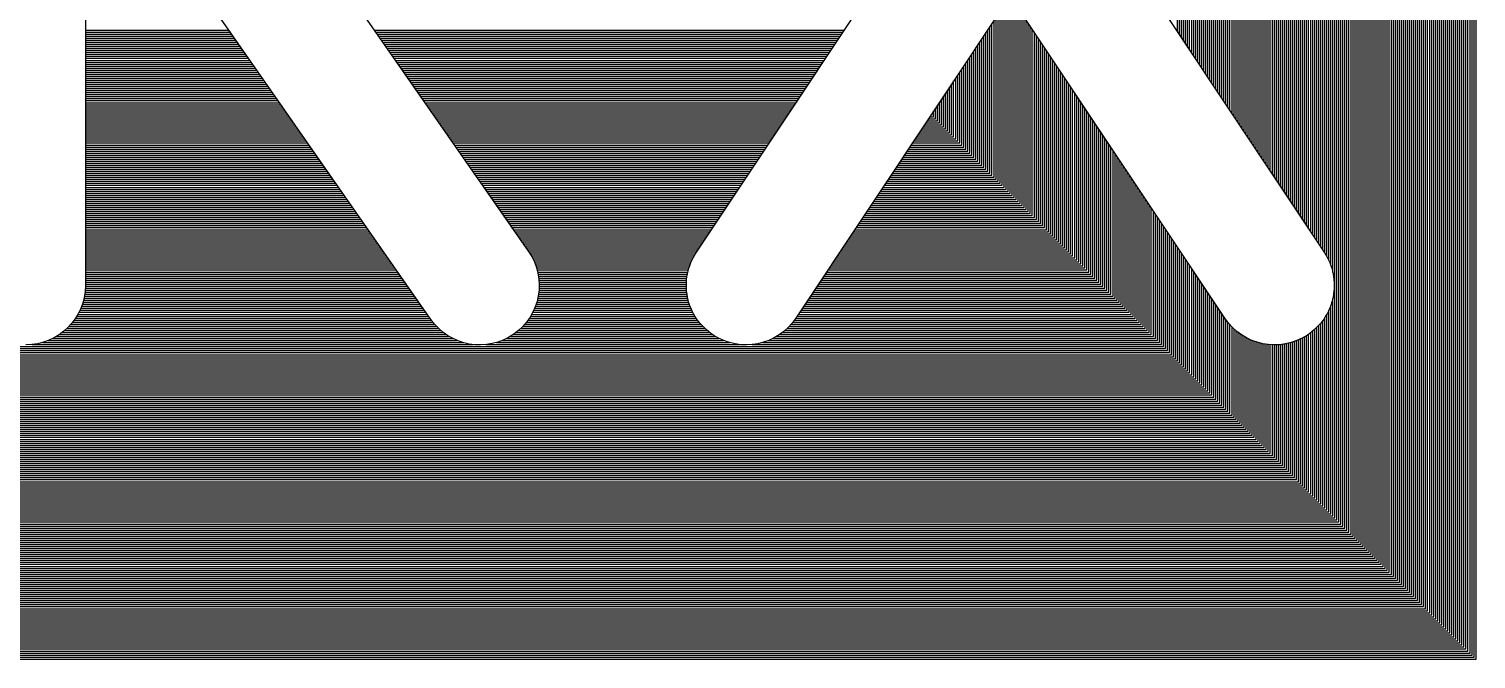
# Model space of a CAD drawing. Extents: x 0 to 5.72, y -4.73 to 0.03.
# Drawn here: x 3.898 to 5.721, y -2.032 to -1.238 of the extents above; entities that cross this region are included whole.
import ezdxf

# ---------------------------------------------------------------- set-up
doc = ezdxf.new("R2010")
doc.units = 0
doc.layers.get('0').update_dxf_attribs({"linetype": 'CONTINUOUS'})
doc.layers.add('Layer_1', color=7, linetype='CONTINUOUS')

msp = doc.modelspace()

# ---------------------------------------------------------------- linework, layer by layer
at = {"color": 7}
msp.add_lwpolyline([(0, 0.0197), (0, -2.032371), (5.72058, -2.032371), (5.72058, 0.0197)], close=True, dxfattribs=at)
for points in [[(4.738728, -1.519741), (5.044135, -1.060857), (4.738728, -0.601968)], [(5.529376, -0.601968), (5.223972, -1.060857), (5.529376, -1.519741)], [(4.404382, -1.604493), (4.093807, -1.15904), (3.969265, -1.15904), (3.969265, -1.561602)], [(4.27674, -1.15904), (4.527372, -1.518709)], [(5.404322, -1.602943), (5.134051, -1.196764), (4.863785, -1.602943)]]:
    msp.add_lwpolyline(points, dxfattribs=at)
for points in [[(4.527372, -1.518709), (4.551045, -1.552676), (4.542717, -1.5994), (4.508766, -1.623096)], [(4.727573, -1.576349), (4.723594, -1.556747), (4.72761, -1.536368), (4.738728, -1.519741)], [(5.529376, -1.519741), (5.540494, -1.536367), (5.54451, -1.556746), (5.540532, -1.576348)], [(3.969265, -1.561602), (3.969227, -1.602969), (3.935702, -1.636494), (3.894335, -1.636532)], [(4.759916, -1.624127), (4.743196, -1.613151), (4.731552, -1.59595), (4.727573, -1.576349)], [(5.540532, -1.576348), (5.536554, -1.59595), (5.524911, -1.61315), (5.50819, -1.624127)], [(4.863785, -1.602943), (4.840938, -1.637455), (4.794453, -1.646935), (4.759916, -1.624127)], [(5.50819, -1.624127), (5.473653, -1.646935), (5.427169, -1.637455), (5.404322, -1.602943)], [(4.508766, -1.623096), (4.474801, -1.646768), (4.428079, -1.638441), (4.404382, -1.604493)]]:
    msp.add_open_spline(points, degree=3, dxfattribs=at)
at = {"layer": 'Layer_1', "color": 4}
for points in [[(0, -2.032371), (5.720587, -2.032371), (5.720587, -2.032371), (5.720587, -2.032371), (5.720587, -2.032371), (5.720587, -2.032371), (5.720587, 0.0197), (5.720587, 0.0197), (5.720587, 0.0197), (0, 0.0197)], [(0, -2.029831), (5.718047, -2.029831), (5.718047, 0.01716), (0.00254, 0.01716)], [(0.00254, -2.027291), (5.715507, -2.027291), (5.715507, 0.01462), (0.00508, 0.01462)], [(0.00508, -2.024751), (5.712967, -2.024751), (5.712967, 0.01208), (0.00762, 0.01208)], [(0.00762, -2.022211), (5.710427, -2.022211), (5.710427, 0.00954), (0.01016, 0.00954)], [(0.01016, -2.019671), (5.707887, -2.019671), (5.707887, 0.007), (0.0127, 0.007)], [(0.0127, -2.017131), (5.705347, -2.017131), (5.705347, 0.00446), (0.01524, 0.00446)], [(0.01524, -2.014591), (5.702807, -2.014591), (5.702807, 0.00192), (0.01778, 0.00192)], [(0.01778, -2.012051), (5.700267, -2.012051), (5.700267, -0.00062), (0.02032, -0.00062)], [(0.02032, -2.009511), (5.697728, -2.009511), (5.697728, -0.00316), (0.02286, -0.00316)], [(0.02286, -2.006971), (5.695188, -2.006971), (5.695188, -0.0057), (0.0254, -0.0057)], [(0.0254, -2.004431), (5.692648, -2.004431), (5.692648, -0.00824), (0.02794, -0.00824)], [(0.02794, -2.001891), (5.690108, -2.001891), (5.690108, -0.01078), (0.03048, -0.01078)], [(0.03048, -1.999351), (5.687568, -1.999351), (5.687568, -0.01332), (0.03302, -0.01332)], [(0.03302, -1.996811), (5.685028, -1.996811), (5.685028, -0.01586), (0.03556, -0.01586)], [(0.03556, -1.994271), (5.682488, -1.994271), (5.682488, -0.0184), (0.0381, -0.0184)], [(0.0381, -1.991731), (5.679948, -1.991731), (5.679948, -0.02094), (0.04064, -0.02094)], [(0.04064, -1.989191), (5.677408, -1.989191), (5.677408, -0.02348), (0.04318, -0.02348)], [(0.04318, -1.986651), (5.674868, -1.986651), (5.674868, -0.02602), (0.04572, -0.02602)], [(0.04572, -1.984111), (5.672328, -1.984111), (5.672328, -0.02856), (0.04826, -0.02856)], [(0.04826, -1.981571), (5.669788, -1.981571), (5.669788, -0.0311), (0.0508, -0.0311)], [(0.0508, -1.979031), (5.667248, -1.979031), (5.667248, -0.03364), (0.05334, -0.03364)], [(0.05334, -1.976491), (5.664708, -1.976491), (5.664708, -0.03618), (0.05588, -0.03618)], [(0.05588, -1.973951), (5.662168, -1.973951), (5.662168, -0.03872), (0.05842, -0.03872)], [(0.05842, -1.971411), (5.659628, -1.971411), (5.659628, -0.04126), (0.06096, -0.04126)], [(0.06096, -1.968871), (5.657088, -1.968871), (5.657088, -0.0438), (0.0635, -0.0438)], [(0.0635, -1.966331), (5.654548, -1.966331), (5.654548, -0.04634), (0.06604, -0.04634)], [(0.06604, -1.963791), (5.652008, -1.963791), (5.652008, -0.04888), (0.06858, -0.04888)], [(0.06858, -1.961251), (5.649468, -1.961251), (5.649468, -0.05142), (0.07112, -0.05142)], [(0.07112, -1.958711), (5.646928, -1.958711), (5.646928, -0.05396), (0.07366, -0.05396)], [(0.07366, -1.956171), (5.644388, -1.956171), (5.644388, -0.0565), (0.0762, -0.0565)], [(0.0762, -1.953631), (5.641848, -1.953631), (5.641848, -0.05904), (0.07874, -0.05904)], [(0.07874, -1.951091), (5.639308, -1.951091), (5.639308, -0.06158), (0.08128, -0.06158)], [(0.08128, -1.948551), (5.636768, -1.948551), (5.636768, -0.06412), (0.08382, -0.06412)], [(0.08382, -1.946011), (5.634228, -1.946011), (5.634228, -0.06666), (0.08636, -0.06666)], [(0.08636, -1.943471), (5.631688, -1.943471), (5.631688, -0.0692), (0.0889, -0.0692)], [(0.0889, -1.940931), (5.629148, -1.940931), (5.629148, -0.07174), (0.09144, -0.07174)], [(0.09144, -1.938391), (5.626608, -1.938391), (5.626608, -0.07428), (0.09398, -0.07428)], [(0.09398, -1.935851), (5.624068, -1.935851), (5.624068, -0.07682), (0.09652, -0.07682)], [(0.09652, -1.933311), (5.621528, -1.933311), (5.621528, -0.07936), (0.09906, -0.07936)], [(0.09906, -1.930771), (5.618988, -1.930771), (5.618988, -0.0819), (0.1016, -0.0819)], [(0.1016, -1.928231), (5.616448, -1.928231), (5.616448, -0.08444), (0.10414, -0.08444)], [(0.10414, -1.925691), (5.613908, -1.925691), (5.613908, -0.08698), (0.10668, -0.08698)], [(0.10668, -1.923151), (5.611368, -1.923151), (5.611368, -0.08952), (0.10922, -0.08952)], [(0.10922, -1.920611), (5.608828, -1.920611), (5.608828, -0.09206), (0.11176, -0.09206)], [(0.11176, -1.918071), (5.606288, -1.918071), (5.606288, -0.0946), (0.1143, -0.0946)], [(0.1143, -1.915531), (5.603748, -1.915531), (5.603748, -0.09714), (0.11684, -0.09714)], [(0.11684, -1.912991), (5.601208, -1.912991), (5.601208, -0.09968), (0.11938, -0.09968)], [(0.11938, -1.910451), (5.598668, -1.910451), (5.598668, -0.10222), (0.12192, -0.10222)], [(0.12192, -1.907911), (5.596128, -1.907911), (5.596128, -0.10476), (0.12446, -0.10476)], [(0.12446, -1.905371), (5.593588, -1.905371), (5.593588, -0.1073), (0.127, -0.1073)], [(0.127, -1.902831), (5.591048, -1.902831), (5.591048, -0.10984), (0.12954, -0.10984)], [(0.12954, -1.900291), (5.588508, -1.900291), (5.588508, -0.11238), (0.13208, -0.11238)], [(0.13208, -1.897751), (5.585968, -1.897751), (5.585968, -0.11492), (0.13462, -0.11492)], [(0.13462, -1.895211), (5.583428, -1.895211), (5.583428, -0.11746), (0.13716, -0.11746)], [(0.13716, -1.892671), (5.580888, -1.892671), (5.580888, -0.12), (0.1397, -0.12)], [(0.1397, -1.890131), (5.578348, -1.890131), (5.578348, -0.12254), (0.14224, -0.12254)], [(0.14224, -1.887591), (5.575808, -1.887591), (5.575808, -0.12508), (0.14478, -0.12508)], [(0.14478, -1.885051), (5.573268, -1.885051), (5.573268, -0.12762), (0.14732, -0.12762)], [(0.14732, -1.882511), (5.570728, -1.882511), (5.570728, -0.13016), (0.14986, -0.13016)], [(0.14986, -1.879971), (5.568188, -1.879971), (5.568188, -0.1327), (0.1524, -0.1327)], [(0.1524, -1.877431), (5.565648, -1.877431), (5.565648, -0.13524), (0.15494, -0.13524)], [(0.15494, -1.573403), (0.15494, -1.874891), (5.563108, -1.874891), (5.563108, -0.13778), (0.15748, -0.13778), (0.15748, -0.538104)], [(0.15748, -1.58413), (0.15748, -1.872351), (5.560568, -1.872351), (5.560568, -0.14032), (0.16002, -0.14032), (0.16002, -0.531249)], [(0.16002, -1.590985), (0.16002, -1.869811), (5.558028, -1.869811), (5.558028, -0.14286), (0.16256, -0.14286), (0.16256, -0.525895)], [(0.16256, -1.596339), (0.16256, -1.867271), (5.555488, -1.867271), (5.555488, -0.1454), (0.1651, -0.1454), (0.1651, -0.521427)], [(0.1651, -1.600807), (0.1651, -1.864731), (5.552948, -1.864731), (5.552948, -0.14794), (0.16764, -0.14794), (0.16764, -0.517566)], [(0.16764, -1.604668), (0.16764, -1.862191), (5.550408, -1.862191), (5.550408, -0.15048), (0.17018, -0.15048), (0.17018, -0.514162)], [(0.17018, -1.608072), (0.17018, -1.859651), (5.547868, -1.859651), (5.547868, -0.15302), (0.17272, -0.15302), (0.17272, -0.511119)], [(0.17272, -1.611112), (0.17272, -1.857111), (5.545328, -1.857111), (5.545328, -0.15556), (0.17526, -0.15556), (0.17526, -0.508379)], [(0.17526, -1.613855), (0.17526, -1.854571), (5.542788, -1.854571), (5.542788, -0.1581), (0.1778, -0.1581), (0.1778, -0.50589)], [(5.540248, -1.545138), (5.540248, -0.575907)], [(5.530088, -1.520813), (5.530088, -0.600883)], [(5.532628, -1.525057), (5.532628, -0.596585)], [(5.535168, -1.530071), (5.535168, -0.591498)], [(5.537708, -1.536312), (5.537708, -0.585125)], [(5.519928, -1.505532), (5.519928, -0.616176)], [(5.522468, -1.50935), (5.522468, -0.612359)], [(5.525008, -1.513165), (5.525008, -0.608544)], [(5.527548, -1.516982), (5.527548, -0.604726)], [(5.507228, -1.486449), (5.507228, -0.635259)], [(5.509768, -1.490266), (5.509768, -0.631442)], [(5.512308, -1.494082), (5.512308, -0.627627)], [(5.514848, -1.497899), (5.514848, -0.623809)], [(5.517388, -1.501714), (5.517388, -0.619994)], [(5.494528, -1.467368), (5.494528, -0.654342)], [(5.497068, -1.471183), (5.497068, -0.650525)], [(5.499608, -1.475001), (5.499608, -0.64671)], [(5.502148, -1.478816), (5.502148, -0.642892)], [(5.504688, -1.482634), (5.504688, -0.639074)], [(5.481828, -1.448285), (5.481828, -0.673423)], [(5.484368, -1.4521), (5.484368, -0.669608)], [(5.486908, -1.455918), (5.486908, -0.66579)], [(5.489448, -1.459733), (5.489448, -0.661975)], [(5.491988, -1.463551), (5.491988, -0.658157)], [(5.471668, -1.43302), (5.471668, -0.688691)], [(5.474208, -1.436835), (5.474208, -0.684873)], [(5.476748, -1.440653), (5.476748, -0.681058)], [(5.479288, -1.444468), (5.479288, -0.67724)], [(5.458968, -1.413937), (5.458968, -0.707774)], [(5.461508, -1.417752), (5.461508, -0.703956)], [(5.464048, -1.42157), (5.464048, -0.700139)], [(5.466588, -1.425387), (5.466588, -0.696324)], [(5.469128, -1.429202), (5.469128, -0.692506)], [(5.446268, -1.394854), (5.446268, -0.726854)], [(5.448808, -1.398672), (5.448808, -0.723039)], [(5.451348, -1.402487), (5.451348, -0.719222)], [(5.453888, -1.406304), (5.453888, -0.715407)], [(5.456428, -1.410119), (5.456428, -0.711589)], [(5.433568, -1.375771), (5.433568, -0.745937)], [(5.436108, -1.379589), (5.436108, -0.742122)], [(5.438648, -1.383406), (5.438648, -0.738305)], [(5.441188, -1.387221), (5.441188, -0.734487)], [(5.443728, -1.391039), (5.443728, -0.730672)], [(5.420868, -1.35669), (5.420868, -0.76502)], [(5.423408, -1.360506), (5.423408, -0.761203)], [(5.425948, -1.364323), (5.425948, -0.757388)], [(5.428488, -1.368138), (5.428488, -0.75357)], [(5.431028, -1.371956), (5.431028, -0.749755)], [(5.410708, -1.341425), (5.410708, -0.780286)], [(5.413248, -1.34524), (5.413248, -0.776471)], [(5.415788, -1.349058), (5.415788, -0.772653)], [(5.418328, -1.352873), (5.418328, -0.768838)], [(5.398008, -1.322342), (5.398008, -0.799369)], [(5.400548, -1.326157), (5.400548, -0.795551)], [(5.403088, -1.329975), (5.403088, -0.791736)], [(5.405628, -1.333792), (5.405628, -0.787918)], [(5.408168, -1.337607), (5.408168, -0.784103)], [(5.385308, -1.303259), (5.385308, -0.818452)], [(5.387848, -1.307077), (5.387848, -0.814634)], [(5.390388, -1.310892), (5.390388, -0.810819)], [(5.392928, -1.314709), (5.392928, -0.807001)], [(5.395468, -1.318524), (5.395468, -0.803186)], [(5.372608, -1.284176), (5.372608, -0.837535)], [(5.375148, -1.287994), (5.375148, -0.833717)], [(5.377688, -1.291811), (5.377688, -0.8299)], [(5.380228, -1.295626), (5.380228, -0.826084)], [(5.382768, -1.299444), (5.382768, -0.822267)], [(5.362448, -1.268911), (5.362448, -0.8528)], [(5.364988, -1.272728), (5.364988, -0.848983)], [(5.367528, -1.276543), (5.367528, -0.845168)], [(5.370068, -1.280361), (5.370068, -0.84135)], [(5.349748, -1.24983), (5.349748, -0.871883)], [(5.352288, -1.253645), (5.352288, -0.868066)], [(5.354828, -1.257463), (5.354828, -0.864251)], [(5.357368, -1.261278), (5.357368, -0.860433)], [(5.359908, -1.265096), (5.359908, -0.856615)], [(5.344668, -1.242195), (5.344668, -0.879516)], [(5.347208, -1.246012), (5.347208, -0.875698)], [(4.966766, -1.448171), (5.136388, -1.448171), (5.136388, -1.200265)], [(4.968468, -1.445631), (5.133848, -1.445631), (5.133848, -1.197082)], [(4.970145, -1.443091), (5.131308, -1.443091), (5.131308, -1.2009)], [(4.958308, -1.460871), (5.149088, -1.460871), (5.149088, -1.21935)], [(4.96001, -1.458331), (5.146548, -1.458331), (5.146548, -1.215535)], [(4.961686, -1.455791), (5.144008, -1.455791), (5.144008, -1.211717)], [(4.963388, -1.453251), (5.141468, -1.453251), (5.141468, -1.2079)], [(4.96509, -1.450711), (5.138928, -1.450711), (5.138928, -1.204082)], [(4.971846, -1.440551), (5.128768, -1.440551), (5.128768, -1.204717)], [(4.973523, -1.438011), (5.126228, -1.438011), (5.126228, -1.208532)], [(4.975225, -1.435471), (5.123688, -1.435471), (5.123688, -1.21235)], [(4.976901, -1.432931), (5.121148, -1.432931), (5.121148, -1.216167)], [(4.978603, -1.430391), (5.118608, -1.430391), (5.118608, -1.219985)], [(4.949875, -1.473571), (5.161788, -1.473571), (5.161788, -1.238438)], [(4.951552, -1.471031), (5.159248, -1.471031), (5.159248, -1.234621)], [(4.953254, -1.468491), (5.156708, -1.468491), (5.156708, -1.230803)], [(4.95493, -1.465951), (5.154168, -1.465951), (5.154168, -1.226985)], [(4.956632, -1.463411), (5.151628, -1.463411), (5.151628, -1.223168)], [(4.980279, -1.427851), (5.116068, -1.427851), (5.116068, -1.223803)], [(4.981981, -1.425311), (5.113528, -1.425311), (5.113528, -1.22762)], [(4.983657, -1.422771), (5.110988, -1.422771), (5.110988, -1.231438)], [(4.985359, -1.420231), (5.108448, -1.420231), (5.108448, -1.235256)], [(4.987061, -1.417691), (5.105908, -1.417691), (5.105908, -1.239071)], [(3.969258, -1.239891), (4.150182, -1.239891)], [(3.969258, -1.242431), (4.15196, -1.242431)], [(3.969258, -1.244971), (4.153712, -1.244971)], [(3.969258, -1.247511), (4.15549, -1.247511)], [(3.969258, -1.250051), (4.157268, -1.250051)], [(3.969258, -1.252591), (4.159021, -1.252591)], [(3.969258, -1.255131), (4.160799, -1.255131)], [(4.333087, -1.239891), (4.924983, -1.239891)], [(4.33484, -1.242431), (4.923282, -1.242431)], [(4.336618, -1.244971), (4.921605, -1.244971)], [(4.338396, -1.247511), (4.919903, -1.247511)], [(4.340148, -1.250051), (4.918227, -1.250051)], [(4.341926, -1.252591), (4.916525, -1.252591)], [(4.343704, -1.255131), (4.914849, -1.255131)], [(4.943119, -1.483731), (5.171948, -1.483731), (5.171948, -1.253706)], [(4.944795, -1.481191), (5.169408, -1.481191), (5.169408, -1.249889)], [(4.946497, -1.478651), (5.166868, -1.478651), (5.166868, -1.246071)], [(4.948174, -1.476111), (5.164328, -1.476111), (5.164328, -1.242256)], [(4.988737, -1.415151), (5.103368, -1.415151), (5.103368, -1.242888)], [(4.990439, -1.412611), (5.100828, -1.412611), (5.100828, -1.246706)], [(4.992116, -1.410071), (5.098288, -1.410071), (5.098288, -1.250524)], [(4.993817, -1.407531), (5.095748, -1.407531), (5.095748, -1.254341)], [(3.969258, -1.257671), (4.162577, -1.257671)], [(3.969258, -1.260211), (4.164355, -1.260211)], [(3.969258, -1.262751), (4.166108, -1.262751)], [(3.969258, -1.265291), (4.167886, -1.265291)], [(3.969258, -1.267831), (4.169664, -1.267831)], [(3.969258, -1.270371), (4.171416, -1.270371)], [(3.969258, -1.272911), (4.173194, -1.272911)], [(3.969258, -1.275451), (4.174972, -1.275451)], [(4.345482, -1.257671), (4.913147, -1.257671)], [(4.347235, -1.260211), (4.911445, -1.260211)], [(4.349013, -1.262751), (4.909769, -1.262751)], [(4.350791, -1.265291), (4.908067, -1.265291)], [(4.352544, -1.267831), (4.906391, -1.267831)], [(4.354322, -1.270371), (4.904689, -1.270371)], [(4.3561, -1.272911), (4.903012, -1.272911)], [(4.357852, -1.275451), (4.901311, -1.275451)], [(4.934661, -1.496431), (5.184648, -1.496431), (5.184648, -1.272792)], [(4.936337, -1.493891), (5.182108, -1.493891), (5.182108, -1.268977)], [(4.938039, -1.491351), (5.179568, -1.491351), (5.179568, -1.265159)], [(4.939715, -1.488811), (5.177028, -1.488811), (5.177028, -1.261341)], [(4.941417, -1.486271), (5.174488, -1.486271), (5.174488, -1.257524)], [(4.995494, -1.404991), (5.093208, -1.404991), (5.093208, -1.258159)], [(4.997196, -1.402451), (5.090668, -1.402451), (5.090668, -1.261976)], [(4.998872, -1.399911), (5.088128, -1.399911), (5.088128, -1.265794)], [(5.000574, -1.397371), (5.085588, -1.397371), (5.085588, -1.269612)], [(5.00225, -1.394831), (5.083048, -1.394831), (5.083048, -1.273427)], [(3.969258, -1.277991), (4.17675, -1.277991)], [(3.969258, -1.280531), (4.178503, -1.280531)], [(3.969258, -1.283071), (4.180281, -1.283071)], [(3.969258, -1.285611), (4.182059, -1.285611)], [(3.969258, -1.288151), (4.183837, -1.288151)], [(3.969258, -1.290691), (4.185589, -1.290691)], [(3.969258, -1.293231), (4.187367, -1.293231)], [(4.35963, -1.277991), (4.899634, -1.277991)], [(4.361408, -1.280531), (4.897932, -1.280531)], [(4.363161, -1.283071), (4.896231, -1.283071)], [(4.364939, -1.285611), (4.894554, -1.285611)], [(4.366717, -1.288151), (4.892852, -1.288151)], [(4.368469, -1.290691), (4.891176, -1.290691)], [(4.370247, -1.293231), (4.889474, -1.293231)], [(4.926203, -1.509131), (5.197348, -1.509131), (5.197348, -1.29188)], [(4.927904, -1.506591), (5.194808, -1.506591), (5.194808, -1.288062)], [(4.929581, -1.504051), (5.192268, -1.504051), (5.192268, -1.284245)], [(4.931283, -1.501511), (5.189728, -1.501511), (5.189728, -1.280427)], [(4.932959, -1.498971), (5.187188, -1.498971), (5.187188, -1.276609)], [(5.003952, -1.392291), (5.080508, -1.392291), (5.080508, -1.277244)], [(5.005628, -1.389751), (5.077968, -1.389751), (5.077968, -1.281062)], [(5.00733, -1.387211), (5.075428, -1.387211), (5.075428, -1.28488)], [(5.009032, -1.384671), (5.072888, -1.384671), (5.072888, -1.288697)], [(5.010708, -1.382131), (5.070348, -1.382131), (5.070348, -1.292515)], [(3.969258, -1.295771), (4.189145, -1.295771)], [(3.969258, -1.298311), (4.190898, -1.298311)], [(3.969258, -1.300851), (4.192676, -1.300851)], [(3.969258, -1.303391), (4.194454, -1.303391)], [(3.969258, -1.305931), (4.196232, -1.305931)], [(3.969258, -1.308471), (4.197985, -1.308471)], [(3.969258, -1.311011), (4.199763, -1.311011)], [(4.372025, -1.295771), (4.887798, -1.295771)], [(4.373778, -1.298311), (4.886096, -1.298311)], [(4.375556, -1.300851), (4.88442, -1.300851)], [(4.377334, -1.303391), (4.882718, -1.303391)], [(4.379087, -1.305931), (4.881016, -1.305931)], [(4.380865, -1.308471), (4.87934, -1.308471)], [(4.382643, -1.311011), (4.877638, -1.311011)], [(4.917744, -1.521831), (5.210048, -1.521831), (5.210048, -1.310965)], [(4.919446, -1.519291), (5.207508, -1.519291), (5.207508, -1.307148)], [(4.921148, -1.516751), (5.204968, -1.516751), (5.204968, -1.30333)], [(4.922824, -1.514211), (5.202428, -1.514211), (5.202428, -1.299513)], [(4.924526, -1.511671), (5.199888, -1.511671), (5.199888, -1.295697)], [(5.01241, -1.379591), (5.067808, -1.379591), (5.067808, -1.296332)], [(5.014087, -1.377051), (5.065268, -1.377051), (5.065268, -1.30015)], [(5.015788, -1.374511), (5.062728, -1.374511), (5.062728, -1.303968)], [(5.017465, -1.371971), (5.060188, -1.371971), (5.060188, -1.307783)], [(5.019167, -1.369431), (5.057648, -1.369431), (5.057648, -1.3116)], [(3.969258, -1.313551), (4.201541, -1.313551)], [(3.969258, -1.316091), (4.203293, -1.316091)], [(3.969258, -1.318631), (4.205071, -1.318631)], [(3.969258, -1.321171), (4.206849, -1.321171)], [(3.969258, -1.323711), (4.208627, -1.323711)], [(3.969258, -1.326251), (4.21038, -1.326251)], [(3.969258, -1.328791), (4.212158, -1.328791)], [(4.384421, -1.313551), (4.875961, -1.313551)], [(4.386173, -1.316091), (4.87426, -1.316091)], [(4.387951, -1.318631), (4.872583, -1.318631)], [(4.389729, -1.321171), (4.870881, -1.321171)], [(4.391482, -1.323711), (4.869205, -1.323711)], [(4.39326, -1.326251), (4.867503, -1.326251)], [(4.395038, -1.328791), (4.865801, -1.328791)], [(4.909312, -1.534531), (5.222748, -1.534531), (5.222748, -1.330051)], [(4.910988, -1.531991), (5.220208, -1.531991), (5.220208, -1.326233)], [(4.91269, -1.529451), (5.217668, -1.529451), (5.217668, -1.322418)], [(4.914366, -1.526911), (5.215128, -1.526911), (5.215128, -1.318601)], [(4.916068, -1.524371), (5.212588, -1.524371), (5.212588, -1.314783)], [(5.020843, -1.366891), (5.055108, -1.366891), (5.055108, -1.315418)], [(5.022545, -1.364351), (5.052568, -1.364351), (5.052568, -1.319236)], [(5.024221, -1.361811), (5.050028, -1.361811), (5.050028, -1.323053)], [(5.025923, -1.359271), (5.047488, -1.359271), (5.047488, -1.326871)], [(3.969258, -1.331331), (4.213936, -1.331331)], [(3.969258, -1.333871), (4.215688, -1.333871)], [(3.969258, -1.336411), (4.217466, -1.336411)], [(3.969258, -1.338951), (4.219244, -1.338951)], [(3.969258, -1.341491), (4.221022, -1.341491)], [(3.969258, -1.344031), (4.222775, -1.344031)], [(3.969258, -1.346571), (4.224553, -1.346571)], [(4.39679, -1.331331), (4.864125, -1.331331)], [(4.398568, -1.333871), (4.862423, -1.333871)], [(4.400346, -1.336411), (4.860747, -1.336411)], [(4.402099, -1.338951), (4.859045, -1.338951)], [(4.403877, -1.341491), (4.857369, -1.341491)], [(4.405655, -1.344031), (4.855667, -1.344031)], [(4.407408, -1.346571), (4.85399, -1.346571)], [(4.902555, -1.544691), (5.232908, -1.544691), (5.232908, -1.345321)], [(4.904232, -1.542151), (5.230368, -1.542151), (5.230368, -1.341504)], [(4.905933, -1.539611), (5.227828, -1.539611), (5.227828, -1.337686)], [(4.90761, -1.537071), (5.225288, -1.537071), (5.225288, -1.333869)], [(5.027599, -1.356731), (5.044948, -1.356731), (5.044948, -1.330688)], [(5.029301, -1.354191), (5.042408, -1.354191), (5.042408, -1.334506)], [(5.031003, -1.351651), (5.039868, -1.351651), (5.039868, -1.338321)], [(5.032679, -1.349111), (5.037328, -1.349111), (5.037328, -1.342139)], [(5.034381, -1.346571), (5.034788, -1.346571), (5.034788, -1.345956)], [(3.969258, -1.349111), (4.226331, -1.349111)], [(3.969258, -1.351651), (4.228109, -1.351651)], [(3.969258, -1.354191), (4.229862, -1.354191)], [(3.969258, -1.356731), (4.23164, -1.356731)], [(3.969258, -1.359271), (4.233418, -1.359271)], [(3.969258, -1.361811), (4.23517, -1.361811)], [(3.969258, -1.364351), (4.236948, -1.364351)], [(4.409186, -1.349111), (4.852289, -1.349111)], [(4.410964, -1.351651), (4.850587, -1.351651)], [(4.412716, -1.354191), (4.84891, -1.354191)], [(4.414494, -1.356731), (4.847209, -1.356731)], [(4.416272, -1.359271), (4.845532, -1.359271)], [(4.41805, -1.361811), (4.84383, -1.361811)], [(4.419803, -1.364351), (4.842154, -1.364351)], [(4.894097, -1.557391), (5.245608, -1.557391), (5.245608, -1.364407)], [(4.895773, -1.554851), (5.243068, -1.554851), (5.243068, -1.360589)], [(4.897475, -1.552311), (5.240528, -1.552311), (5.240528, -1.356772)], [(4.899177, -1.549771), (5.237988, -1.549771), (5.237988, -1.352954)], [(4.900853, -1.547231), (5.235448, -1.547231), (5.235448, -1.349139)], [(3.969258, -1.366891), (4.238726, -1.366891)], [(3.969258, -1.369431), (4.240504, -1.369431)], [(3.969258, -1.371971), (4.242257, -1.371971)], [(3.969258, -1.374511), (4.244035, -1.374511)], [(3.969258, -1.377051), (4.245813, -1.377051)], [(3.969258, -1.379591), (4.247565, -1.379591)], [(3.969258, -1.382131), (4.249343, -1.382131)], [(3.969258, -1.384671), (4.251121, -1.384671)], [(4.421581, -1.366891), (4.840452, -1.366891)], [(4.423359, -1.369431), (4.838776, -1.369431)], [(4.425111, -1.371971), (4.837074, -1.371971)], [(4.426889, -1.374511), (4.835372, -1.374511)], [(4.428667, -1.377051), (4.833696, -1.377051)], [(4.43042, -1.379591), (4.831994, -1.379591)], [(4.432198, -1.382131), (4.830318, -1.382131)], [(4.433976, -1.384671), (4.828616, -1.384671)], [(4.885639, -1.570091), (5.258308, -1.570091), (5.258308, -1.383493)], [(4.887341, -1.567551), (5.255768, -1.567551), (5.255768, -1.379675)], [(4.889017, -1.565011), (5.253228, -1.565011), (5.253228, -1.37586)], [(4.890719, -1.562471), (5.250688, -1.562471), (5.250688, -1.372042)], [(4.892395, -1.559931), (5.248148, -1.559931), (5.248148, -1.368225)], [(3.969258, -1.387211), (4.252899, -1.387211)], [(3.969258, -1.389751), (4.254652, -1.389751)], [(3.969258, -1.392291), (4.25643, -1.392291)], [(3.969258, -1.394831), (4.258208, -1.394831)], [(3.969258, -1.397371), (4.259986, -1.397371)], [(3.969258, -1.399911), (4.261739, -1.399911)], [(3.969258, -1.402451), (4.263517, -1.402451)], [(4.435729, -1.387211), (4.826939, -1.387211)], [(4.437507, -1.389751), (4.825238, -1.389751)], [(4.439285, -1.392291), (4.823561, -1.392291)], [(4.441037, -1.394831), (4.821859, -1.394831)], [(4.442815, -1.397371), (4.820158, -1.397371)], [(4.444593, -1.399911), (4.818481, -1.399911)], [(4.446346, -1.402451), (4.816779, -1.402451)], [(4.877206, -1.582791), (5.271008, -1.582791), (5.271008, -1.402581)], [(4.878882, -1.580251), (5.268468, -1.580251), (5.268468, -1.398763)], [(4.880584, -1.577711), (5.265928, -1.577711), (5.265928, -1.394945)], [(4.882261, -1.575171), (5.263388, -1.575171), (5.263388, -1.391128)], [(4.883962, -1.572631), (5.260848, -1.572631), (5.260848, -1.38731)], [(3.969258, -1.404991), (4.265295, -1.404991)], [(3.969258, -1.407531), (4.267047, -1.407531)], [(3.969258, -1.410071), (4.268825, -1.410071)], [(3.969258, -1.412611), (4.270603, -1.412611)], [(3.969258, -1.415151), (4.272381, -1.415151)], [(3.969258, -1.417691), (4.274134, -1.417691)], [(3.969258, -1.420231), (4.275912, -1.420231)], [(4.448124, -1.404991), (4.815103, -1.404991)], [(4.449902, -1.407531), (4.813401, -1.407531)], [(4.45168, -1.410071), (4.811725, -1.410071)], [(4.453432, -1.412611), (4.810023, -1.412611)], [(4.45521, -1.415151), (4.808347, -1.415151)], [(4.456988, -1.417691), (4.806645, -1.417691)], [(4.458741, -1.420231), (4.804943, -1.420231)], [(4.870424, -1.592951), (5.281168, -1.592951), (5.281168, -1.417849)], [(4.872126, -1.590411), (5.278628, -1.590411), (5.278628, -1.414031)], [(4.873802, -1.587871), (5.276088, -1.587871), (5.276088, -1.410213)], [(4.875504, -1.585331), (5.273548, -1.585331), (5.273548, -1.406396)], [(3.969258, -1.422771), (4.27769, -1.422771)], [(3.969258, -1.425311), (4.279442, -1.425311)], [(3.969258, -1.427851), (4.28122, -1.427851)], [(3.969258, -1.430391), (4.282998, -1.430391)], [(3.969258, -1.432931), (4.284776, -1.432931)], [(3.969258, -1.435471), (4.286529, -1.435471)], [(3.969258, -1.438011), (4.288307, -1.438011)], [(4.460519, -1.422771), (4.803267, -1.422771)], [(4.462297, -1.425311), (4.801565, -1.425311)], [(4.46405, -1.427851), (4.799888, -1.427851)], [(4.465828, -1.430391), (4.798187, -1.430391)], [(4.467606, -1.432931), (4.79651, -1.432931)], [(4.469358, -1.435471), (4.794808, -1.435471)], [(4.471136, -1.438011), (4.793132, -1.438011)], [(4.861915, -1.605651), (5.293868, -1.605651), (5.293868, -1.436934)], [(4.863668, -1.603111), (5.291328, -1.603111), (5.291328, -1.433116)], [(4.86537, -1.600571), (5.288788, -1.600571), (5.288788, -1.429301)], [(4.867046, -1.598031), (5.286248, -1.598031), (5.286248, -1.425484)], [(4.868748, -1.595491), (5.283708, -1.595491), (5.283708, -1.421666)], [(3.969258, -1.440551), (4.290085, -1.440551)], [(3.969258, -1.443091), (4.291863, -1.443091)], [(3.969258, -1.445631), (4.293616, -1.445631)], [(3.969258, -1.448171), (4.295394, -1.448171)], [(3.969258, -1.450711), (4.297172, -1.450711)], [(3.969258, -1.453251), (4.298924, -1.453251)], [(3.969258, -1.455791), (4.300702, -1.455791)], [(4.472914, -1.440551), (4.79143, -1.440551)], [(4.474667, -1.443091), (4.789754, -1.443091)], [(4.476445, -1.445631), (4.788052, -1.445631)], [(4.478223, -1.448171), (4.78635, -1.448171)], [(4.479975, -1.450711), (4.784674, -1.450711)], [(4.481753, -1.453251), (4.782972, -1.453251)], [(4.483531, -1.455791), (4.781296, -1.455791)], [(4.850231, -1.618351), (5.306568, -1.618351), (5.306568, -1.456022)], [(4.853051, -1.615811), (5.304028, -1.615811), (5.304028, -1.452205)], [(4.855565, -1.613271), (5.301488, -1.613271), (5.301488, -1.448387)], [(4.857877, -1.610731), (5.298948, -1.610731), (5.298948, -1.444569)], [(4.859985, -1.608191), (5.296408, -1.608191), (5.296408, -1.440752)], [(3.969258, -1.458331), (4.30248, -1.458331)], [(3.969258, -1.460871), (4.304258, -1.460871)], [(3.969258, -1.463411), (4.306011, -1.463411)], [(3.969258, -1.465951), (4.307789, -1.465951)], [(3.969258, -1.468491), (4.309567, -1.468491)], [(3.969258, -1.471031), (4.311319, -1.471031)], [(3.969258, -1.473571), (4.313097, -1.473571)], [(3.969258, -1.476111), (4.314875, -1.476111)], [(4.485309, -1.458331), (4.779594, -1.458331)], [(4.487062, -1.460871), (4.777917, -1.460871)], [(4.48884, -1.463411), (4.776216, -1.463411)], [(4.490618, -1.465951), (4.774539, -1.465951)], [(4.492371, -1.468491), (4.772837, -1.468491)], [(4.494149, -1.471031), (4.771136, -1.471031)], [(4.495927, -1.473571), (4.769459, -1.473571)], [(4.497679, -1.476111), (4.767757, -1.476111)], [(4.829429, -1.631051), (5.319268, -1.631051), (5.319268, -1.475108)], [(4.835042, -1.628511), (5.316728, -1.628511), (5.316728, -1.47129)], [(4.839665, -1.625971), (5.314188, -1.625971), (5.314188, -1.467473)], [(4.843653, -1.623431), (5.311648, -1.623431), (5.311648, -1.463655)], [(4.847132, -1.620891), (5.309108, -1.620891), (5.309108, -1.459837)], [(3.73126, -1.638671), (5.326888, -1.638671), (5.326888, -1.486558)], [(3.731793, -1.641211), (5.329428, -1.641211), (5.329428, -1.490376)], [(3.732225, -1.643751), (5.331968, -1.643751), (5.331968, -1.494193)], [(3.969258, -1.478651), (4.316653, -1.478651)], [(3.969258, -1.481191), (4.318406, -1.481191)], [(3.969258, -1.483731), (4.320184, -1.483731)], [(3.969258, -1.486271), (4.321962, -1.486271)], [(3.969258, -1.488811), (4.32374, -1.488811)], [(3.969258, -1.491351), (4.325493, -1.491351)], [(3.969258, -1.493891), (4.327271, -1.493891)], [(4.499457, -1.478651), (4.766081, -1.478651)], [(4.501235, -1.481191), (4.764379, -1.481191)], [(4.502988, -1.483731), (4.762703, -1.483731)], [(4.504766, -1.486271), (4.761001, -1.486271)], [(4.506544, -1.488811), (4.759325, -1.488811)], [(4.508296, -1.491351), (4.757623, -1.491351)], [(4.510074, -1.493891), (4.755921, -1.493891)], [(4.809109, -1.636131), (5.324348, -1.636131), (5.324348, -1.482743)], [(4.822088, -1.633591), (5.321808, -1.633591), (5.321808, -1.478925)], [(3.73258, -1.646291), (5.334508, -1.646291), (5.334508, -1.498011)], [(3.732834, -1.648831), (5.337048, -1.648831), (5.337048, -1.501829)], [(3.733012, -1.651371), (5.339588, -1.651371), (5.339588, -1.505646)], [(3.733088, -1.653911), (5.342128, -1.653911), (5.342128, -1.509464)], [(3.969258, -1.496431), (4.329049, -1.496431)], [(3.969258, -1.498971), (4.330801, -1.498971)], [(3.969258, -1.501511), (4.332579, -1.501511)], [(3.969258, -1.504051), (4.334357, -1.504051)], [(3.969258, -1.506591), (4.336135, -1.506591)], [(3.969258, -1.509131), (4.337888, -1.509131)], [(3.969258, -1.511671), (4.339666, -1.511671)], [(4.511852, -1.496431), (4.754245, -1.496431)], [(4.513605, -1.498971), (4.752543, -1.498971)], [(4.515383, -1.501511), (4.750866, -1.501511)], [(4.517161, -1.504051), (4.749165, -1.504051)], [(4.518939, -1.506591), (4.747488, -1.506591)], [(4.520692, -1.509131), (4.745786, -1.509131)], [(4.52247, -1.511671), (4.74411, -1.511671)], [(3.732301, -1.666611), (5.354828, -1.666611), (5.354828, -1.528549)], [(3.732631, -1.664071), (5.352288, -1.664071), (5.352288, -1.524732)], [(3.73286, -1.661531), (5.349748, -1.661531), (5.349748, -1.520914)], [(3.733038, -1.658991), (5.347208, -1.658991), (5.347208, -1.517097)], [(3.733088, -1.656451), (5.344668, -1.656451), (5.344668, -1.513279)], [(3.969258, -1.514211), (4.341444, -1.514211)], [(3.969258, -1.516751), (4.343196, -1.516751)], [(3.969258, -1.519291), (4.344974, -1.519291)], [(3.969258, -1.521831), (4.346752, -1.521831)], [(3.969258, -1.524371), (4.34853, -1.524371)], [(3.969258, -1.526911), (4.350283, -1.526911)], [(3.969258, -1.529451), (4.352061, -1.529451)], [(4.524248, -1.514211), (4.742408, -1.514211)], [(4.526, -1.516751), (4.740706, -1.516751)], [(4.527778, -1.519291), (4.73903, -1.519291)], [(4.529429, -1.521831), (4.737379, -1.521831)], [(4.530953, -1.524371), (4.73588, -1.524371)], [(4.53235, -1.526911), (4.734483, -1.526911)], [(4.53362, -1.529451), (4.733239, -1.529451)], [(3.729278, -1.679311), (5.367528, -1.679311), (5.367528, -1.547635)], [(3.730066, -1.676771), (5.364988, -1.676771), (5.364988, -1.543817)], [(3.730777, -1.674231), (5.362448, -1.674231), (5.362448, -1.54)], [(3.731361, -1.671691), (5.359908, -1.671691), (5.359908, -1.536185)], [(3.731869, -1.669151), (5.357368, -1.669151), (5.357368, -1.532367)], [(3.969258, -1.531991), (4.353839, -1.531991)], [(3.969258, -1.534531), (4.355592, -1.534531)], [(3.969258, -1.537071), (4.35737, -1.537071)], [(3.969258, -1.539611), (4.359148, -1.539611)], [(3.969258, -1.542151), (4.360926, -1.542151)], [(3.969258, -1.544691), (4.362678, -1.544691)], [(3.969258, -1.547231), (4.364456, -1.547231)], [(4.534763, -1.531991), (4.732096, -1.531991)], [(4.535805, -1.534531), (4.731054, -1.534531)], [(4.536744, -1.537071), (4.73014, -1.537071)], [(4.537557, -1.539611), (4.729327, -1.539611)], [(4.538294, -1.542151), (4.728591, -1.542151)], [(4.538929, -1.544691), (4.727956, -1.544691)], [(4.539462, -1.547231), (4.727422, -1.547231)], [(3.72369, -1.692011), (5.380228, -1.692011), (5.380228, -1.56672)], [(3.725037, -1.689471), (5.377688, -1.689471), (5.377688, -1.562905)], [(3.726256, -1.686931), (5.375148, -1.686931), (5.375148, -1.559088)], [(3.727373, -1.684391), (5.372608, -1.684391), (5.372608, -1.55527)], [(3.728364, -1.681851), (5.370068, -1.681851), (5.370068, -1.551453)], [(3.969181, -1.565011), (4.376851, -1.565011)], [(3.969258, -1.549771), (4.366234, -1.549771)], [(3.969258, -1.552311), (4.368012, -1.552311)], [(3.969258, -1.554851), (4.369765, -1.554851)], [(3.969258, -1.557391), (4.371543, -1.557391)], [(3.969258, -1.559931), (4.373321, -1.559931)], [(3.969258, -1.562471), (4.375073, -1.562471)], [(4.539919, -1.549771), (4.72699, -1.549771)], [(4.540275, -1.552311), (4.726635, -1.552311)], [(4.540554, -1.554851), (4.726355, -1.554851)], [(4.540732, -1.557391), (4.726178, -1.557391)], [(4.540758, -1.565011), (4.726152, -1.565011)], [(4.540834, -1.559931), (4.726101, -1.559931)], [(4.540834, -1.562471), (4.726076, -1.562471)], [(0.1778, -1.616342), (0.1778, -1.852031), (5.540248, -1.852031), (5.540248, -1.577721)], [(3.716883, -1.702171), (5.390388, -1.702171), (5.390388, -1.581991)], [(3.718814, -1.699631), (5.387848, -1.699631), (5.387848, -1.578173)], [(3.720592, -1.697091), (5.385308, -1.697091), (5.385308, -1.574356)], [(3.722192, -1.694551), (5.382768, -1.694551), (5.382768, -1.570538)], [(3.965422, -1.585331), (4.391025, -1.585331)], [(3.96621, -1.582791), (4.389247, -1.582791)], [(3.966921, -1.580251), (4.387469, -1.580251)], [(3.967505, -1.577711), (4.385716, -1.577711)], [(3.968038, -1.575171), (4.383938, -1.575171)], [(3.968445, -1.572631), (4.38216, -1.572631)], [(3.968775, -1.570091), (4.380407, -1.570091)], [(3.969029, -1.567551), (4.378629, -1.567551)], [(4.536998, -1.585331), (4.729988, -1.585331)], [(4.537786, -1.582791), (4.729175, -1.582791)], [(4.538497, -1.580251), (4.728464, -1.580251)], [(4.539081, -1.577711), (4.727854, -1.577711)], [(4.539615, -1.575171), (4.727346, -1.575171)], [(4.540021, -1.572631), (4.726914, -1.572631)], [(4.540351, -1.570091), (4.726584, -1.570091)], [(4.540605, -1.567551), (4.72633, -1.567551)], [(0.18034, -1.61861), (0.18034, -1.849491), (5.537708, -1.849491), (5.537708, -1.586548)], [(0.18288, -1.62068), (0.18288, -1.846951), (5.535168, -1.846951), (5.535168, -1.592791)], [(0.18542, -1.622578), (0.18542, -1.844411), (5.532628, -1.844411), (5.532628, -1.597805)], [(0.18796, -1.624312), (0.18796, -1.841871), (5.530088, -1.841871), (5.530088, -1.602047)], [(0.2921, -1.602661), (0.2921, -1.737731), (5.425948, -1.737731), (5.425948, -1.624419)], [(0.29464, -1.598509), (0.29464, -1.735191), (5.423408, -1.735191), (5.423408, -1.622692)], [(0.29718, -1.593624), (0.29718, -1.732651), (5.420868, -1.732651), (5.420868, -1.620805)], [(3.704056, -1.714871), (5.403088, -1.714871), (5.403088, -1.601077)], [(3.707155, -1.712331), (5.400548, -1.712331), (5.400548, -1.597259)], [(3.709924, -1.709791), (5.398008, -1.709791), (5.398008, -1.593441)], [(3.712464, -1.707251), (5.395468, -1.707251), (5.395468, -1.589626)], [(3.714775, -1.704711), (5.392928, -1.704711), (5.392928, -1.585809)], [(3.956685, -1.603111), (4.40342, -1.603111)], [(3.95831, -1.600571), (4.401642, -1.600571)], [(3.959809, -1.598031), (4.399889, -1.598031)], [(3.961155, -1.595491), (4.398111, -1.595491)], [(3.9624, -1.592951), (4.396333, -1.592951)], [(3.963492, -1.590411), (4.394555, -1.590411)], [(3.964508, -1.587871), (4.392803, -1.587871)], [(4.528337, -1.603111), (4.738725, -1.603111)], [(4.529937, -1.600571), (4.7371, -1.600571)], [(4.53141, -1.598031), (4.735601, -1.598031)], [(4.532757, -1.595491), (4.734255, -1.595491)], [(4.533976, -1.592951), (4.73301, -1.592951)], [(4.535093, -1.590411), (4.731893, -1.590411)], [(4.536084, -1.587871), (4.730902, -1.587871)], [(0.1905, -1.6259), (0.1905, -1.839331), (5.527548, -1.839331), (5.527548, -1.605742)], [(0.19304, -1.627353), (0.19304, -1.836791), (5.525008, -1.836791), (5.525008, -1.609017)], [(0.19558, -1.628679), (0.19558, -1.834251), (5.522468, -1.834251), (5.522468, -1.611953)], [(0.19812, -1.629883), (0.19812, -1.831711), (5.519928, -1.831711), (5.519928, -1.614607)], [(0.20066, -1.630975), (0.20066, -1.829171), (5.517388, -1.829171), (5.517388, -1.617018)], [(0.2032, -1.631958), (0.2032, -1.826631), (5.514848, -1.826631), (5.514848, -1.619217)], [(0.20574, -1.632837), (0.20574, -1.824091), (5.512308, -1.824091), (5.512308, -1.621226)], [(0.27432, -1.621577), (0.27432, -1.755511), (5.443728, -1.755511), (5.443728, -1.632887)], [(0.27686, -1.619588), (0.27686, -1.752971), (5.441188, -1.752971), (5.441188, -1.632014)], [(0.2794, -1.617411), (0.2794, -1.750431), (5.438648, -1.750431), (5.438648, -1.631038)], [(0.28194, -1.615029), (0.28194, -1.747891), (5.436108, -1.747891), (5.436108, -1.629956)], [(0.28448, -1.612407), (0.28448, -1.745351), (5.433568, -1.745351), (5.433568, -1.628757)], [(0.28702, -1.609512), (0.28702, -1.742811), (5.431028, -1.742811), (5.431028, -1.627442)], [(0.28956, -1.606291), (0.28956, -1.740271), (5.428488, -1.740271), (5.428488, -1.625999)], [(3.666566, -1.730111), (5.418328, -1.730111), (5.418328, -1.618742)], [(3.679215, -1.727571), (5.415788, -1.727571), (5.415788, -1.616482)], [(3.686479, -1.725031), (5.413248, -1.725031), (5.413248, -1.614003)], [(3.692017, -1.722491), (5.410708, -1.722491), (5.410708, -1.611267)], [(3.696614, -1.719951), (5.408168, -1.719951), (5.408168, -1.608234)], [(3.700576, -1.717411), (5.405628, -1.717411), (5.405628, -1.604841)], [(3.940124, -1.620891), (4.419955, -1.620891)], [(3.943223, -1.618351), (4.416856, -1.618351)], [(3.946017, -1.615811), (4.414062, -1.615811)], [(3.948557, -1.613271), (4.411548, -1.613271)], [(3.950868, -1.610731), (4.409236, -1.610731)], [(3.952976, -1.608191), (4.407128, -1.608191)], [(3.954932, -1.605651), (4.405198, -1.605651)], [(4.511776, -1.620891), (4.755362, -1.620891)], [(4.514875, -1.618351), (4.752238, -1.618351)], [(4.517669, -1.615811), (4.749419, -1.615811)], [(4.520209, -1.613271), (4.746879, -1.613271)], [(4.52252, -1.610731), (4.744567, -1.610731)], [(4.524629, -1.608191), (4.742434, -1.608191)], [(4.526559, -1.605651), (4.740503, -1.605651)], [(0.20828, -1.633616), (0.20828, -1.821551), (5.509768, -1.821551), (5.509768, -1.623068)], [(0.21082, -1.634297), (0.21082, -1.819011), (5.507228, -1.819011), (5.507228, -1.624757)], [(0.21336, -1.634886), (0.21336, -1.816471), (5.504688, -1.816471), (5.504688, -1.626311)], [(0.2159, -1.635382), (0.2159, -1.813931), (5.502148, -1.813931), (5.502148, -1.627731)], [(0.21844, -1.635788), (0.21844, -1.811391), (5.499608, -1.811391), (5.499608, -1.629029)], [(0.22098, -1.636106), (0.22098, -1.808851), (5.497068, -1.808851), (5.497068, -1.630208)], [(0.22352, -1.636334), (0.22352, -1.806311), (5.494528, -1.806311), (5.494528, -1.631272)], [(0.22606, -1.636476), (0.22606, -1.803771), (5.491988, -1.803771), (5.491988, -1.63223)], [(0.2286, -1.636532), (0.2286, -1.801231), (5.489448, -1.801231), (5.489448, -1.633083)], [(0.23114, -1.636512), (0.23114, -1.798691), (5.486908, -1.798691), (5.486908, -1.633837)], [(0.23368, -1.63641), (0.23368, -1.796151), (5.484368, -1.796151), (5.484368, -1.634493)], [(0.23622, -1.636225), (0.23622, -1.793611), (5.481828, -1.793611), (5.481828, -1.635057)], [(0.23876, -1.635951), (0.23876, -1.791071), (5.479288, -1.791071), (5.479288, -1.635527)], [(0.2413, -1.63559), (0.2413, -1.788531), (5.476748, -1.788531), (5.476748, -1.635905)], [(0.24384, -1.635138), (0.24384, -1.785991), (5.474208, -1.785991), (5.474208, -1.636197)], [(0.24638, -1.634597), (0.24638, -1.783451), (5.471668, -1.783451), (5.471668, -1.636403)], [(0.24892, -1.633959), (0.24892, -1.780911), (5.469128, -1.780911), (5.469128, -1.63652)], [(0.25146, -1.633228), (0.25146, -1.778371), (5.466588, -1.778371), (5.466588, -1.63655)], [(0.254, -1.632395), (0.254, -1.775831), (5.464048, -1.775831), (5.464048, -1.636494)], [(0.25654, -1.63146), (0.25654, -1.773291), (5.461508, -1.773291), (5.461508, -1.636355)], [(0.25908, -1.630419), (0.25908, -1.770751), (5.458968, -1.770751), (5.458968, -1.636129)], [(0.26162, -1.629265), (0.26162, -1.768211), (5.456428, -1.768211), (5.456428, -1.635814)], [(0.26416, -1.627995), (0.26416, -1.765671), (5.453888, -1.765671), (5.453888, -1.635412)], [(0.2667, -1.626598), (0.2667, -1.763131), (5.451348, -1.763131), (5.451348, -1.634919)], [(0.26924, -1.625072), (0.26924, -1.760591), (5.448808, -1.760591), (5.448808, -1.634335)], [(0.27178, -1.623401), (0.27178, -1.758051), (5.446268, -1.758051), (5.446268, -1.63366)], [(3.902075, -1.636131), (4.457801, -1.636131)], [(3.91513, -1.633591), (4.444949, -1.633591)], [(3.922471, -1.631051), (4.437634, -1.631051)], [(3.928059, -1.628511), (4.432046, -1.628511)], [(3.932656, -1.625971), (4.427423, -1.625971)], [(3.936619, -1.623431), (4.42346, -1.623431)], [(4.474083, -1.636131), (4.793259, -1.636131)], [(4.486859, -1.633591), (4.78033, -1.633591)], [(4.494149, -1.631051), (4.773041, -1.631051)], [(4.499711, -1.628511), (4.767453, -1.628511)], [(4.504309, -1.625971), (4.762855, -1.625971)], [(4.508271, -1.623431), (4.758867, -1.623431)]]:
    msp.add_lwpolyline(points, dxfattribs=at)

doc.saveas('drawing.dxf')
